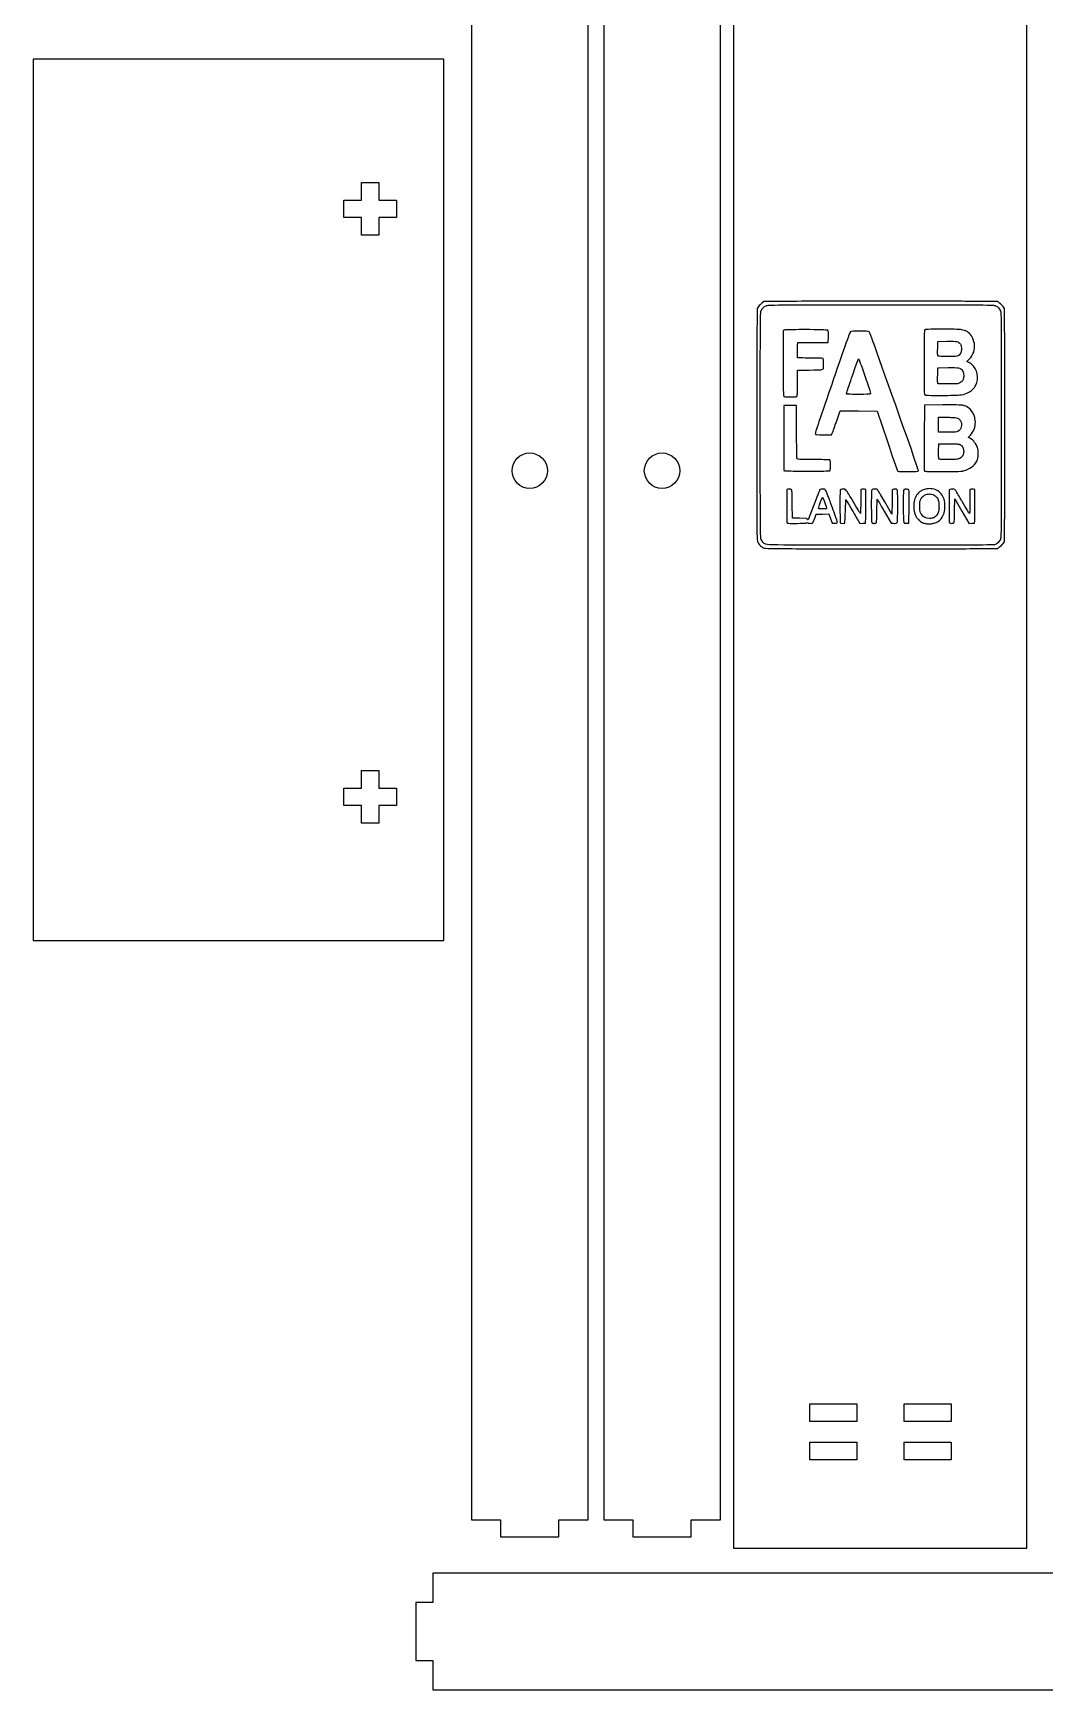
# Model space of a CAD drawing. Extents: x 54 to 786, y 111 to 996.
# Drawn here: x 55.1 to 227.1, y 112.7 to 394.4 of the extents above; entities that cross this region are included whole.
import ezdxf

# ---------------------------------------------------------------- set-up
doc = ezdxf.new("R2010")
doc.units = 0
doc.layers.add('Calque_1', color=7, linetype='CONTINUOUS')

msp = doc.modelspace()

# ---------------------------------------------------------------- linework, layer by layer
at = {"layer": 'Calque_1', "color": 1}
for p, q in [((174.19421, 536.66315), (174.19421, 136.7682)), ((224.08883, 136.7682), (224.08883, 536.66315)), ((129.63409, 498.40702), (129.63409, 141.55686)), ((149.48404, 141.55686), (149.48404, 498.40702)), ((152.12989, 498.40702), (152.12989, 141.55686)), ((171.97986, 141.55686), (171.97986, 498.40702)), ((55.124282, 389.904946), (55.124282, 240.09498)), ((124.93396, 389.904946), (55.124282, 389.904946)), ((124.93396, 240.09498), (124.93396, 389.904946)), ((110.92655, 368.983231), (113.89381, 368.983231)), ((110.92655, 365.983411), (110.92655, 368.983231)), ((113.89381, 368.983231), (113.89381, 365.983411)), ((107.92673, 363.016665), (107.92673, 365.983411)), ((107.92673, 365.983411), (110.92655, 365.983411)), ((113.89381, 365.983411), (116.89362, 365.983411)), ((116.89362, 365.983411), (116.89362, 363.016665)), ((110.92655, 363.016665), (107.92673, 363.016665)), ((110.92655, 360.016343), (110.92655, 363.016665)), ((116.89362, 363.016665), (113.89381, 363.016665)), ((113.89381, 363.016665), (113.89381, 360.016343)), ((113.89381, 360.016343), (110.92655, 360.016343)), ((139.55907, 322.9716), (139.55907, 322.9716)), ((162.05489, 322.971601), (162.05489, 322.971601)), ((110.92655, 268.983141), (113.89381, 268.983141)), ((110.92655, 265.983322), (110.92655, 268.983141)), ((113.89381, 268.983141), (113.89381, 265.983322)), ((107.92673, 263.016575), (107.92673, 265.983322)), ((107.92673, 265.983322), (110.92655, 265.983322)), ((113.89381, 265.983322), (116.89362, 265.983322)), ((116.89362, 265.983322), (116.89362, 263.016575)), ((110.92655, 263.016575), (107.92673, 263.016575)), ((110.92655, 260.016227), (110.92655, 263.016575)), ((116.89362, 263.016575), (113.89381, 263.016575)), ((113.89381, 263.016575), (113.89381, 260.016227)), ((113.89381, 260.016227), (110.92655, 260.016227)), ((55.124282, 240.09498), (124.93396, 240.09498)), ((187.19134, 161.26592), (195.19139, 161.26592)), ((187.19134, 158.2656), (187.19134, 161.26592)), ((195.19139, 161.26592), (195.19139, 158.2656)), ((203.19141, 161.26592), (211.19143, 161.26592)), ((203.19141, 158.2656), (203.19141, 161.26592)), ((211.19143, 161.26592), (211.19143, 158.2656)), ((195.19139, 158.2656), (187.19134, 158.2656)), ((211.19143, 158.2656), (203.19141, 158.2656)), ((187.19134, 154.76606), (195.19139, 154.76606)), ((187.19134, 151.76571), (187.19134, 154.76606)), ((195.19139, 154.76606), (195.19139, 151.76571)), ((203.19141, 154.76606), (211.19143, 154.76606)), ((203.19141, 151.76571), (203.19141, 154.76606)), ((211.19143, 154.76606), (211.19143, 151.76571)), ((195.19139, 151.76571), (187.19134, 151.76571)), ((211.19143, 151.76571), (203.19141, 151.76571)), ((129.63409, 141.55686), (134.60383, 141.55686)), ((134.60383, 141.55686), (134.60383, 138.67642)), ((144.51432, 138.67642), (144.51432, 141.55686)), ((144.51432, 141.55686), (149.48404, 141.55686)), ((152.12989, 141.55686), (157.09962, 141.55686)), ((157.09962, 141.55686), (157.09962, 138.67642)), ((167.01014, 138.67642), (167.01014, 141.55686)), ((167.01014, 141.55686), (171.97986, 141.55686)), ((134.60383, 138.67642), (144.51432, 138.67642)), ((157.09962, 138.67642), (167.01014, 138.67642)), ((174.19421, 136.7682), (224.08883, 136.7682)), ((479.93458, 132.5027), (123.08429, 132.5027)), ((123.08429, 132.5027), (123.08429, 127.53297)), ((123.08429, 127.53297), (120.20383, 127.53297)), ((120.20383, 127.53297), (120.20383, 117.62246)), ((120.20383, 117.62246), (123.08429, 117.62246)), ((123.08429, 117.62246), (123.08429, 112.65274)), ((123.08429, 112.65274), (479.93458, 112.65274))]:
    msp.add_line(p, q, dxfattribs=at)
at = {"layer": 'Calque_1', "color": 5}
for p, q in [((178.20545, 347.559623), (178.20145, 344.772713)), ((178.46435, 347.880033), (178.20545, 347.559623)), ((179.36403, 348.718233), (179.04362, 348.459313)), ((182.0109, 348.718233), (179.36403, 348.718233)), ((199.24496, 348.760723), (199.24498, 348.760533)), ((199.24498, 348.164233), (199.24498, 348.164193)), ((219.12628, 348.718423), (216.54557, 348.718423)), ((219.4467, 348.459503), (219.12628, 348.718423)), ((220.28487, 347.559813), (220.02597, 347.880223)), ((220.28487, 344.918133), (220.28487, 347.559813)), ((182.81452, 343.847193), (182.65018, 343.759393)), ((182.65018, 343.759393), (182.65018, 338.233623)), ((182.83772, 343.859593), (182.81452, 343.847193)), ((186.53941, 343.940143), (186.53983, 343.940193)), ((195.68655, 343.691133), (195.68655, 343.691113)), ((206.65336, 343.892063), (206.65136, 343.521543)), ((206.72876, 343.892593), (206.65336, 343.892063)), ((209.67631, 344.018103), (209.67743, 344.018193)), ((185.10533, 341.193183), (185.13063, 341.731133)), ((185.10533, 340.419573), (185.10533, 341.193183)), ((185.13063, 341.731133), (187.70879, 341.753333)), ((187.70879, 341.753333), (190.31223, 341.775533)), ((190.31223, 341.775533), (190.33653, 342.748093)), ((208.91553, 340.763503), (208.93933, 341.944813)), ((208.93933, 341.944813), (210.54802, 341.966513)), ((211.15884, 341.971513), (211.15899, 341.971823)), ((185.10533, 339.176243), (185.10533, 340.419573)), ((195.43488, 338.966353), (195.43488, 338.966313)), ((213.89464, 338.529533), (214.29823, 338.924873)), ((214.1148, 338.404993), (213.89464, 338.529533)), ((214.21865, 338.352293), (214.1148, 338.404993)), ((185.1057, 334.954153), (185.1057, 337.076503)), ((185.1057, 337.076503), (187.09008, 337.076503)), ((208.91544, 336.191223), (208.93554, 337.275903)), ((209.13913, 337.459903), (210.67442, 337.479503)), ((211.32813, 337.484503), (211.32848, 337.484753)), ((182.77727, 331.023123), (182.75557, 325.561963)), ((183.83491, 331.023513), (182.77727, 331.023123)), ((184.89324, 331.023513), (183.83491, 331.023513)), ((184.93564, 326.451193), (184.89324, 331.023513)), ((191.75034, 328.462563), (192.32293, 330.135843)), ((192.32293, 330.135843), (195.46536, 330.113643)), ((195.46536, 330.113643), (198.60781, 330.091443)), ((198.60781, 330.091443), (200.30229, 325.095873)), ((206.65332, 331.107603), (206.63162, 325.562193)), ((209.74357, 331.133903), (206.65332, 331.107603)), ((211.11406, 331.139033), (211.11403, 331.138903)), ((209.06661, 329.033093), (210.56936, 329.033093)), ((209.06667, 327.762963), (209.06661, 329.033093)), ((209.06667, 326.492773), (209.06667, 327.762963)), ((184.97024, 322.704643), (184.93564, 326.451193)), ((189.5107, 326.069943), (190.87238, 326.069943)), ((190.87238, 326.069943), (191.0248, 326.429613)), ((210.61178, 326.493273), (209.06667, 326.492773)), ((209.08465, 323.279393), (209.10795, 324.503093)), ((209.10795, 324.503093), (210.54765, 324.528393)), ((211.67419, 324.530393), (211.67471, 324.531013)), ((214.3082, 325.522503), (214.18469, 325.586103)), ((187.74319, 321.837493), (185.50045, 321.871593)), ((190.56577, 321.794663), (190.37199, 321.797663)), ((190.56577, 321.758963), (190.56577, 321.794663)), ((190.30791, 319.930263), (190.56577, 319.932263)), ((190.56577, 319.932263), (190.56577, 319.973063)), ((202.05772, 319.952533), (202.05772, 319.952003)), ((206.64972, 319.910853), (206.64972, 319.910353)), ((183.46661, 316.809743), (183.24285, 316.753443)), ((183.24285, 316.753443), (183.24285, 316.749443)), ((183.24285, 316.749443), (183.24285, 313.959443)), ((184.13223, 316.710443), (184.00615, 316.754343)), ((184.13623, 316.479993), (184.13223, 316.710443)), ((189.35778, 316.837513), (189.35825, 316.836523)), ((192.34418, 316.710453), (192.34218, 316.490323)), ((192.46407, 316.752853), (192.34418, 316.710453)), ((192.8495, 316.838123), (192.85053, 316.838053)), ((195.85751, 316.742973), (195.85698, 316.742973)), ((195.85698, 316.742973), (195.85698, 315.461913)), ((196.06885, 316.806573), (195.85751, 316.753373)), ((195.85751, 316.753373), (195.85751, 316.742973)), ((196.70602, 316.752873), (196.49364, 316.806573)), ((196.69052, 314.746273), (196.70602, 316.752873)), ((201.19525, 316.676703), (201.17305, 314.650463)), ((201.33633, 316.740803), (201.19525, 316.676703)), ((201.66802, 316.839893), (201.66809, 316.841053)), ((203.30883, 316.780323), (203.13984, 316.748823)), ((203.13984, 316.748823), (203.13984, 316.637723)), ((203.57579, 316.831403), (203.57547, 316.831523)), ((204.02905, 316.710203), (203.90501, 316.753603)), ((204.02905, 316.522643), (204.02905, 316.710203)), ((207.50092, 315.994253), (207.5003, 315.994373)), ((207.50401, 316.902043), (207.5039, 316.902053)), ((210.88624, 316.709923), (210.88424, 316.489793)), ((211.00509, 316.751823), (210.88624, 316.709923)), ((211.43871, 316.837333), (211.44011, 316.837523)), ((214.61082, 316.806243), (214.39894, 316.753043)), ((214.39894, 316.753043), (214.39894, 315.194463)), ((215.24799, 316.752543), (215.03508, 316.806243)), ((215.23259, 314.786583), (215.24399, 316.214413)), ((215.24399, 316.214413), (215.24799, 316.742543)), ((215.24799, 316.742543), (215.24799, 316.752543)), ((183.24285, 313.959443), (183.24285, 313.933043)), ((183.24285, 313.933043), (183.24285, 313.931043)), ((184.21693, 311.888523), (184.19413, 314.278053)), ((189.33795, 315.463593), (189.33809, 315.463653)), ((193.23301, 313.175833), (193.27331, 315.063563)), ((193.97869, 313.911693), (194.32752, 313.302943)), ((195.83788, 314.464043), (195.82238, 313.054313)), ((198.58681, 313.206423), (198.60751, 315.004233)), ((199.84465, 313.046743), (200.99961, 311.040673)), ((201.14982, 312.574663), (199.94216, 314.657223)), ((201.17202, 314.602463), (201.14982, 312.574663)), ((201.17305, 314.650463), (201.17252, 314.621563)), ((204.02905, 311.041323), (204.05125, 313.853023)), ((211.7943, 313.190273), (211.817, 315.156573)), ((211.817, 315.156573), (213.00763, 313.098803)), ((213.00763, 313.098803), (214.19825, 311.041063)), ((184.21743, 311.888523), (184.21693, 311.888523)), ((185.44991, 311.865223), (184.21743, 311.888523)), ((186.68292, 311.842023), (185.44991, 311.865223)), ((186.76202, 311.621863), (186.68292, 311.842023)), ((188.02904, 311.888803), (188.28484, 312.565763)), ((188.28484, 312.565763), (189.34883, 312.589563)), ((189.34883, 312.589563), (190.41285, 312.613363)), ((190.41285, 312.613363), (190.70276, 311.827893)), ((190.70276, 311.827893), (190.99266, 311.042393)), ((190.99266, 311.042393), (190.99366, 311.042393)), ((190.99366, 311.042393), (190.99366, 311.041893)), ((190.99366, 311.041893), (191.39469, 311.016093)), ((192.986, 311.032653), (193.10538, 311.041653)), ((193.10538, 311.041653), (193.10591, 311.092253)), ((195.43596, 311.409003), (195.64834, 311.041603)), ((195.64834, 311.041603), (195.76307, 311.041603)), ((196.18373, 311.016803), (196.66172, 311.041603)), ((196.66172, 311.041603), (196.66472, 311.439513)), ((196.66472, 311.439513), (196.66472, 311.440013)), ((200.99961, 311.040673), (201.17273, 311.030673)), ((203.20017, 311.051523), (203.20067, 311.051523)), ((203.62649, 311.015523), (203.64249, 311.016523)), ((203.64249, 311.016523), (204.02905, 311.041323)), ((210.89514, 311.133013), (210.89464, 311.132513)), ((214.19825, 311.041063), (214.21165, 311.041063)), ((214.21165, 311.041063), (214.24105, 310.990963)), ((214.24105, 310.990963), (214.72267, 311.016263)), ((214.72267, 311.016263), (215.20379, 311.041063)), ((215.20379, 311.041063), (215.20679, 311.426033)), ((178.20525, 308.540493), (178.20578, 308.247493)), ((178.20578, 308.247493), (178.22078, 308.216493)), ((220.02597, 307.562243), (220.28487, 307.882633)), ((220.28487, 308.247993), (220.28687, 309.851503)), ((220.28487, 307.882633), (220.28487, 308.247993)), ((217.33672, 306.722043), (219.12628, 306.724043)), ((219.12628, 306.724043), (219.4467, 306.982943))]:
    msp.add_line(p, q, dxfattribs=at)
for points in [[(179.04362, 348.459313), (178.86752, 348.316783), (178.60688, 348.056143), (178.46435, 347.880033)], [(178.75734, 327.702443), (178.75534, 344.767853), (178.76954, 346.852263), (178.88654, 347.132253)], [(178.88654, 347.132253), (179.06135, 347.550633), (179.31951, 347.819003), (179.72937, 348.008183)], [(179.72937, 348.008183), (180.05547, 348.158483), (180.77953, 348.164233), (199.24498, 348.164233)], [(183.22994, 348.737833), (182.77322, 348.732833), (182.36748, 348.726133), (182.0109, 348.718233)], [(199.24498, 348.760533), (190.84129, 348.760533), (186.05387, 348.768533), (183.22994, 348.737833)], [(211.44318, 348.759723), (208.5819, 348.765723), (204.65426, 348.760723), (199.24496, 348.760723)], [(199.24498, 348.164193), (217.71041, 348.164193), (218.43447, 348.158193), (218.7606, 348.008143)], [(215.24657, 348.738523), (214.24086, 348.749623), (213.02812, 348.756723), (211.44318, 348.759723)], [(216.45217, 348.718923), (216.09905, 348.726923), (215.69673, 348.733323), (215.24657, 348.738523)], [(216.45517, 348.718923), (216.45424, 348.718953), (216.45317, 348.718903), (216.45217, 348.718923)], [(216.54557, 348.718423), (216.52267, 348.718613), (216.47837, 348.718743), (216.45517, 348.718923)], [(218.7606, 348.008143), (219.17046, 347.818963), (219.42862, 347.550593), (219.60343, 347.132213)], [(220.02597, 347.880223), (219.88344, 348.056333), (219.6228, 348.316973), (219.4467, 348.459503)], [(219.60343, 347.132213), (219.7204, 346.852223), (219.73461, 344.767813), (219.73262, 327.702403)], [(178.18495, 343.684433), (178.17795, 343.047023), (178.17445, 342.185513), (178.17105, 341.325403)], [(178.20145, 344.772713), (178.19445, 344.452143), (178.18955, 344.080963), (178.18495, 343.684433)], [(183.10799, 343.903993), (182.95808, 343.893193), (182.87302, 343.878393), (182.83772, 343.859593)], [(184.27846, 343.924193), (183.74281, 343.924543), (183.32487, 343.920193), (183.10799, 343.903993)], [(186.53983, 343.940193), (185.72959, 343.942193), (184.93716, 343.936193), (184.27846, 343.924193)], [(190.21463, 343.827483), (190.12023, 343.896483), (188.33399, 343.935483), (186.53941, 343.940143)], [(190.26523, 343.776883), (190.25063, 343.796283), (190.23423, 343.813083), (190.21463, 343.827483)], [(190.29413, 343.773883), (190.29326, 343.774703), (190.26783, 343.775883), (190.26523, 343.776883)], [(190.32103, 343.626593), (190.31403, 343.704893), (190.30513, 343.763083), (190.29413, 343.773883)], [(195.68655, 343.691113), (194.91815, 343.691563), (194.14628, 343.649413), (194.06079, 343.563983)], [(197.29059, 343.561933), (197.21959, 343.647533), (196.45493, 343.690653), (195.68655, 343.691133)], [(206.77476, 343.931393), (206.75736, 343.922393), (206.74266, 343.909993), (206.72876, 343.892593)], [(209.67743, 344.018193), (208.24913, 344.018833), (206.88417, 343.989893), (206.77476, 343.931393)], [(212.96034, 343.928703), (212.59664, 343.987703), (211.10458, 344.017503), (209.67631, 344.018103)], [(213.45437, 343.803633), (213.29858, 343.857733), (213.13465, 343.900533), (212.96034, 343.928703)], [(214.11117, 343.461553), (213.91318, 343.624353), (213.73734, 343.735053), (213.45437, 343.803633)], [(220.30507, 343.699593), (220.30007, 344.156293), (220.29287, 344.561683), (220.28487, 344.918133)], [(220.32627, 339.909653), (220.32327, 341.493133), (220.31617, 342.696133), (220.30507, 343.699593)], [(178.17105, 341.325403), (178.15875, 338.389963), (178.16305, 334.211813), (178.16305, 327.721063)], [(190.33653, 342.748093), (190.34853, 343.230293), (190.34733, 343.480433), (190.32103, 343.626593)], [(194.06079, 343.563983), (193.99669, 343.499883), (193.48098, 342.099743), (192.91515, 340.452533)], [(198.57421, 340.112003), (197.92223, 341.944453), (197.34467, 343.496713), (197.29059, 343.561933)], [(206.65136, 343.521543), (206.61236, 342.984433), (206.61106, 341.690543), (206.61106, 338.435033)], [(210.54802, 341.966513), (210.80355, 341.969513), (210.97508, 341.970513), (211.15884, 341.971513)], [(211.15899, 341.971823), (211.16099, 341.971823), (211.16299, 341.971823), (211.16499, 341.971823)], [(211.16499, 341.971823), (211.81256, 341.971423), (212.16294, 341.940723), (212.39025, 341.843153)], [(212.82898, 341.350643), (213.1373, 340.700883), (212.89958, 339.746773), (212.36027, 339.469613)], [(212.39025, 341.843153), (212.40255, 341.836153), (212.41485, 341.830253), (212.42745, 341.822453)], [(212.42745, 341.822453), (212.54638, 341.749453), (212.6456, 341.654813), (212.7277, 341.544423)], [(212.7277, 341.544423), (212.762, 341.487323), (212.7946, 341.423143), (212.82898, 341.350643)], [(215.15038, 341.579993), (215.01835, 342.417163), (214.66095, 343.055423), (214.11117, 343.461553)], [(214.29823, 338.924873), (214.99755, 339.609403), (215.30844, 340.577943), (215.15038, 341.579993)], [(182.65018, 338.233623), (182.65018, 337.564463), (182.65218, 337.080223), (182.65318, 336.548963)], [(185.11533, 339.172243), (185.10933, 339.173243), (185.11033, 339.175243), (185.10533, 339.176243)], [(185.69307, 339.130943), (185.40444, 339.141643), (185.20399, 339.155643), (185.11533, 339.172243)], [(187.25578, 339.108143), (186.61703, 339.108193), (186.07704, 339.117143), (185.69307, 339.130943)], [(187.25978, 339.108143), (187.25778, 339.108143), (187.25678, 339.108143), (187.25578, 339.108143)], [(188.38735, 339.104143), (188.09732, 339.107143), (187.72793, 339.108143), (187.25978, 339.108143)], [(189.42606, 339.013743), (189.34876, 339.072143), (189.11435, 339.095743), (188.38735, 339.104143)], [(189.45656, 338.974443), (189.45056, 338.989143), (189.44176, 339.001943), (189.42606, 339.013743)], [(189.46156, 338.947043), (189.45956, 338.954043), (189.45856, 338.970043), (189.45656, 338.974443)], [(189.50656, 338.134693), (189.50656, 338.488593), (189.49116, 338.833723), (189.46156, 338.947043)], [(189.50656, 338.129693), (189.50656, 338.131693), (189.50658, 338.132693), (189.50656, 338.134693)], [(189.50856, 338.041293), (189.50856, 338.073493), (189.50656, 338.097893), (189.50656, 338.129693)], [(192.91515, 340.452533), (192.34926, 338.805313), (191.61604, 336.676693), (191.28579, 335.722073)], [(194.13159, 335.262183), (194.53228, 336.423203), (194.97517, 337.715803), (195.11603, 338.134903)], [(195.11603, 338.134903), (195.25689, 338.554003), (195.40048, 338.928253), (195.43488, 338.966353)], [(195.43488, 338.966313), (195.46928, 339.004413), (195.69557, 338.470853), (195.93769, 337.780873)], [(205.64769, 319.927213), (205.68819, 320.032723), (203.68837, 325.738863), (198.57421, 340.112003)], [(206.61106, 338.435033), (206.61106, 335.460213), (206.63396, 332.965933), (206.66216, 332.892223)], [(208.93413, 339.472093), (208.91063, 339.532593), (208.90253, 340.113813), (208.91553, 340.763503)], [(209.89015, 339.367213), (209.36553, 339.383313), (208.95503, 339.417613), (208.93413, 339.472093)], [(210.61825, 339.362213), (210.32742, 339.362213), (210.09435, 339.364213), (209.89015, 339.367213)], [(211.21822, 339.365213), (211.03521, 339.364213), (210.87149, 339.362213), (210.61825, 339.362213)], [(212.36027, 339.469613), (212.25285, 339.414413), (211.77819, 339.380013), (211.21822, 339.365213)], [(214.5313, 338.156953), (214.432, 338.228453), (214.32906, 338.295983), (214.21865, 338.352293)], [(214.66928, 338.053603), (214.62428, 338.089503), (214.57888, 338.124403), (214.5313, 338.156953)], [(214.67628, 338.048603), (214.67428, 338.050603), (214.67128, 338.051603), (214.66928, 338.053603)], [(214.68028, 338.045603), (214.67928, 338.046603), (214.67828, 338.047603), (214.67628, 338.048603)], [(220.32627, 339.892553), (220.32625, 339.899553), (220.32627, 339.902753), (220.32627, 339.909653)], [(220.32727, 327.721223), (220.32727, 333.118563), (220.33227, 337.037493), (220.32627, 339.892553)], [(182.65318, 336.548963), (182.65395, 336.249613), (182.65397, 335.858353), (182.65518, 335.599663)], [(182.65518, 335.599663), (182.66518, 333.319383), (182.69298, 332.586223), (182.75646, 332.560583)], [(187.09008, 337.076503), (188.18138, 337.076503), (189.17206, 337.113803), (189.29149, 337.159203)], [(191.28579, 335.722073), (188.78648, 328.498023), (188.05496, 326.312723), (188.09838, 326.199663)], [(189.29149, 337.159203), (189.50369, 337.239803), (189.50856, 337.260983), (189.50856, 338.041293)], [(193.40296, 333.039583), (193.40296, 333.100983), (193.73094, 334.101193), (194.13159, 335.262183)], [(195.93769, 337.780873), (197.15308, 334.317343), (197.55758, 333.090073), (197.50969, 333.012683)], [(208.91144, 335.264653), (208.90844, 335.514023), (208.90944, 335.842973), (208.91544, 336.191223)], [(208.91444, 335.145273), (208.91346, 335.187273), (208.91244, 335.216173), (208.91144, 335.264653)], [(208.93554, 337.275903), (208.93954, 337.308203), (208.94354, 337.353103), (208.94844, 337.365803)], [(208.94844, 337.365803), (208.96524, 337.409803), (209.01044, 337.439703), (209.13913, 337.459903)], [(210.67442, 337.479503), (210.91832, 337.482503), (211.13514, 337.484503), (211.32813, 337.484503)], [(211.32848, 337.484753), (212.03097, 337.484963), (212.41383, 337.456053), (212.67103, 337.364873)], [(212.67103, 337.364873), (212.68103, 337.359873), (212.69143, 337.355873), (212.70103, 337.351473)], [(212.70103, 337.351473), (212.81975, 337.290973), (212.91842, 337.227993), (213.00025, 337.157163)], [(213.19558, 335.376953), (213.09848, 335.202403), (212.94587, 335.058073), (212.70827, 334.896363)], [(213.00025, 337.157163), (213.01175, 337.145363), (213.02375, 337.134663), (213.03485, 337.122063)], [(213.03485, 337.122063), (213.04505, 337.112063), (213.05425, 337.102063), (213.06385, 337.092063)], [(213.06385, 337.092063), (213.10665, 337.040063), (213.14795, 336.981753), (213.19201, 336.915823)], [(213.19201, 336.915823), (213.20231, 336.900423), (213.21041, 336.883723), (213.21991, 336.867823)], [(213.23588, 335.461153), (213.22288, 335.432753), (213.21008, 335.404253), (213.19558, 335.376953)], [(213.21991, 336.867823), (213.30631, 336.685793), (213.34238, 336.457453), (213.34238, 336.145383)], [(213.26638, 335.537153), (213.25738, 335.510753), (213.24658, 335.486053), (213.23588, 335.461153)], [(213.27778, 335.570753), (213.27378, 335.559653), (213.27078, 335.548053), (213.26638, 335.537153)], [(213.34238, 336.145383), (213.34238, 335.909743), (213.32418, 335.726283), (213.27778, 335.570753)], [(215.40479, 334.486633), (216.0273, 335.670143), (215.67731, 337.242163), (214.68028, 338.045603)], [(182.75646, 332.560583), (182.78196, 332.550283), (182.90479, 332.540483), (183.07119, 332.532183)], [(183.07119, 332.532183), (183.26179, 332.514083), (183.53251, 332.504783), (183.89179, 332.504783)], [(183.89179, 332.504783), (184.36434, 332.504783), (184.62583, 332.508783), (184.7796, 332.531583)], [(184.7796, 332.531583), (184.817, 332.536583), (184.8481, 332.543483), (184.8742, 332.551183)], [(184.8742, 332.551183), (184.87439, 332.551233), (184.87455, 332.551123), (184.87473, 332.551183)], [(184.87473, 332.551183), (184.95493, 332.575183), (184.98837, 332.612383), (185.0184, 332.668493)], [(185.0184, 332.668493), (185.0454, 332.719093), (185.0667, 332.969833), (185.0819, 333.371283)], [(185.0819, 333.371283), (185.0969, 333.766883), (185.1057, 334.308433), (185.1057, 334.954153)], [(193.69546, 332.962583), (193.50244, 332.979783), (193.40296, 333.002983), (193.40296, 333.039583)], [(195.45348, 332.927983), (194.66312, 332.928243), (194.06071, 332.941883), (193.69546, 332.962583)], [(197.50969, 333.012683), (197.47709, 332.959983), (196.70308, 332.928383), (195.45348, 332.927983)], [(206.66216, 332.892223), (206.68256, 332.839023), (206.7749, 332.807223), (207.08695, 332.787843)], [(207.08695, 332.787843), (207.38382, 332.764943), (208.00982, 332.760443), (209.06461, 332.760443)], [(208.94544, 334.804723), (208.93274, 334.854823), (208.92204, 334.968823), (208.91444, 335.145273)], [(208.96454, 334.786123), (208.95404, 334.792123), (208.95074, 334.798523), (208.94544, 334.804723)], [(209.30871, 334.730823), (209.12334, 334.743423), (209.01219, 334.761023), (208.96454, 334.786123)], [(209.06461, 332.760443), (209.2567, 332.760203), (209.37896, 332.759443), (209.60412, 332.759443)], [(209.4379, 334.724823), (209.3871, 334.726823), (209.3524, 334.728823), (209.30871, 334.730823)], [(209.5335, 334.721823), (209.5036, 334.722823), (209.4651, 334.723823), (209.4379, 334.724823)], [(210.71224, 334.705823), (210.25991, 334.705883), (209.84851, 334.711823), (209.5335, 334.721823)], [(209.60412, 332.759443), (209.89902, 332.759573), (210.0709, 332.764443), (210.32241, 332.765443)], [(210.32241, 332.765443), (210.4375, 332.766443), (210.55426, 332.767443), (210.66608, 332.768443)], [(210.66608, 332.768443), (211.34995, 332.774443), (211.9564, 332.785143), (212.36518, 332.812343)], [(210.71924, 334.705823), (210.71624, 334.705823), (210.71524, 334.705823), (210.71224, 334.705823)], [(211.61065, 334.710823), (211.37768, 334.706823), (211.08286, 334.705823), (210.71924, 334.705823)], [(212.438, 334.768723), (212.27372, 334.735023), (212.03935, 334.717923), (211.61065, 334.710823)], [(212.36518, 332.812343), (212.5842, 332.822843), (212.74943, 332.834843), (212.83339, 332.846943)], [(212.70827, 334.896363), (212.62057, 334.836563), (212.54794, 334.796863), (212.438, 334.768723)], [(212.83339, 332.846943), (212.88009, 332.853943), (212.92509, 332.865943), (212.97134, 332.874343)], [(212.97134, 332.874343), (213.44986, 332.944443), (213.76181, 333.054313), (214.11495, 333.232993)], [(214.11495, 333.232993), (214.61887, 333.487943), (215.15217, 334.006343), (215.40479, 334.486633)], [(211.11403, 331.138903), (210.71036, 331.139623), (210.25297, 331.138003), (209.74357, 331.133903)], [(211.80497, 331.132033), (211.58584, 331.135033), (211.37992, 331.138033), (211.11406, 331.139033)], [(212.07834, 331.130033), (212.00104, 331.131033), (211.88943, 331.131033), (211.80497, 331.132033)], [(213.27052, 331.065933), (213.12082, 331.098033), (212.71159, 331.119033), (212.07834, 331.130033)], [(213.46843, 331.008533), (213.40293, 331.028633), (213.3386, 331.051233), (213.27052, 331.065933)], [(213.87616, 330.843663), (213.75969, 330.913263), (213.63007, 330.967363), (213.46843, 331.008533)], [(214.89882, 329.795153), (214.63956, 330.263593), (214.29496, 330.620203), (213.87616, 330.843663)], [(215.04199, 329.523343), (214.99889, 329.617243), (214.95089, 329.707683), (214.89882, 329.795153)], [(178.16305, 327.716063), (178.16305, 319.584013), (178.16005, 314.905203), (178.18265, 312.098923)], [(178.16305, 327.721063), (178.16305, 327.720613), (178.16305, 327.720453), (178.16305, 327.720063)], [(178.16305, 327.720063), (178.16305, 327.718063), (178.16305, 327.718063), (178.16305, 327.716063)], [(178.91546, 308.247813), (178.76531, 308.573863), (178.75936, 309.298263), (178.75734, 327.702443)], [(191.0248, 326.429613), (191.1087, 326.627523), (191.43541, 327.542323), (191.75034, 328.462563)], [(210.56936, 329.033093), (210.60756, 329.033063), (210.63596, 329.032643), (210.67271, 329.032563)], [(210.67271, 329.032563), (210.85982, 329.032293), (211.01389, 329.030563), (211.15846, 329.028563)], [(211.15846, 329.028563), (211.76337, 329.018563), (212.10887, 328.983863), (212.3372, 328.895243)], [(212.3372, 328.895243), (212.3452, 328.891243), (212.3533, 328.888243), (212.361, 328.884343)], [(212.361, 328.884343), (212.52163, 328.802143), (212.64844, 328.674423), (212.74494, 328.522103)], [(212.78684, 328.449703), (213.13038, 327.776333), (212.93223, 326.933183), (212.36155, 326.641033)], [(212.74494, 328.522103), (212.75874, 328.497503), (212.77304, 328.476703), (212.78684, 328.449703)], [(214.47822, 326.020713), (214.75394, 326.289953), (214.96722, 326.640603), (215.11073, 327.029433)], [(215.25281, 328.868073), (215.22101, 329.088153), (215.16191, 329.261773), (215.04199, 329.523343)], [(215.11073, 327.029433), (215.20433, 327.238453), (215.25173, 327.408053), (215.27041, 327.630433)], [(215.27041, 327.630433), (215.34051, 328.040173), (215.33741, 328.465673), (215.25281, 328.868073)], [(219.73262, 327.702403), (219.73062, 309.339253), (219.72462, 308.572843), (219.57501, 308.244143)], [(220.30707, 311.980573), (220.33317, 314.806483), (220.32727, 319.542153), (220.32727, 327.721223)], [(182.75557, 325.561963), (182.74957, 324.060193), (182.74857, 322.682983), (182.75157, 321.673833)], [(188.09838, 326.199663), (188.14028, 326.090393), (188.36463, 326.069943), (189.5107, 326.069943)], [(200.30229, 325.095873), (201.23417, 322.348173), (202.02422, 320.033733), (202.05772, 319.952533)], [(206.63162, 325.562193), (206.61952, 322.512083), (206.62762, 319.969063), (206.64972, 319.910853)], [(210.54765, 324.528393), (210.94347, 324.535393), (211.34518, 324.535393), (211.67419, 324.530393)], [(210.79215, 326.494273), (210.72385, 326.494133), (210.68692, 326.493273), (210.61178, 326.493273)], [(212.36155, 326.641033), (212.13576, 326.525463), (211.84014, 326.497843), (210.79215, 326.494273)], [(211.67471, 324.531013), (211.91821, 324.527013), (212.09696, 324.519213), (212.22817, 324.509813)], [(212.22817, 324.509813), (212.32707, 324.499813), (212.4192, 324.490013), (212.48553, 324.474613)], [(212.48553, 324.474613), (212.48853, 324.473943), (212.49153, 324.473763), (212.49353, 324.472613)], [(212.49353, 324.472613), (212.50953, 324.468613), (212.52233, 324.463613), (212.53693, 324.459713)], [(212.53693, 324.459713), (212.56843, 324.449713), (212.59993, 324.440113), (212.62993, 324.428213)], [(212.62993, 324.428213), (212.64123, 324.423213), (212.65223, 324.418213), (212.66303, 324.413713)], [(212.66303, 324.413713), (212.68213, 324.405713), (212.70043, 324.396113), (212.71883, 324.386813)], [(212.71883, 324.386813), (212.75753, 324.366613), (212.79333, 324.345513), (212.82787, 324.324313)], [(212.82787, 324.324313), (213.02974, 324.192443), (213.18344, 324.000013), (213.27382, 323.772413)], [(214.18469, 325.586103), (214.12209, 325.652003), (214.20569, 325.754593), (214.47822, 326.020713)], [(214.3278, 325.515503), (214.3198, 325.517503), (214.3153, 325.520503), (214.3082, 325.522503)], [(214.69935, 325.276243), (214.56074, 325.394373), (214.4295, 325.483253), (214.3278, 325.515503)], [(215.34377, 324.553293), (215.15981, 324.838563), (214.93711, 325.088733), (214.69935, 325.276243)], [(215.5298, 324.252543), (215.4787, 324.350243), (215.41381, 324.452063), (215.34377, 324.553293)], [(215.79595, 322.982863), (215.79395, 323.673873), (215.76615, 323.800263), (215.5298, 324.252543)], [(182.75157, 321.673833), (182.75357, 321.169353), (182.75657, 320.757163), (182.75957, 320.467203)], [(185.03174, 321.950693), (185.00654, 321.981093), (184.98704, 322.269673), (184.97024, 322.704643)], [(185.50045, 321.871593), (185.21846, 321.889093), (185.06302, 321.912993), (185.03174, 321.950693)], [(187.85792, 321.836963), (187.81162, 321.836963), (187.78812, 321.837473), (187.74319, 321.837493)], [(190.37199, 321.797663), (190.05176, 321.830763), (189.35975, 321.836963), (187.85792, 321.836963)], [(190.64177, 321.703163), (190.63277, 321.725663), (190.60707, 321.743263), (190.56577, 321.758963)], [(190.64177, 320.023663), (190.70857, 320.197683), (190.70857, 321.529143), (190.64177, 321.703163)], [(209.08065, 322.512003), (209.07865, 322.736733), (209.07965, 322.991373), (209.08465, 323.279393)], [(209.11945, 321.935283), (209.10245, 322.008683), (209.09035, 322.226773), (209.08065, 322.512003)], [(209.91267, 321.848983), (209.49609, 321.864583), (209.17888, 321.892883), (209.11945, 321.935283)], [(210.85888, 321.849983), (210.49616, 321.843983), (210.19459, 321.845983), (209.91267, 321.848983)], [(212.09393, 321.889283), (211.82974, 321.871783), (211.47332, 321.860483), (210.85888, 321.849983)], [(212.36782, 321.928083), (212.30252, 321.913083), (212.20412, 321.900683), (212.09393, 321.889283)], [(213.26492, 322.734243), (213.08304, 322.257993), (212.83563, 322.035843), (212.36782, 321.928083)], [(213.31922, 322.906323), (213.30452, 322.849023), (213.28692, 322.791633), (213.26492, 322.734243)], [(213.27382, 323.772413), (213.31962, 323.622603), (213.34072, 323.447113), (213.33992, 323.230843)], [(213.33992, 323.230843), (213.33957, 323.108813), (213.33192, 323.003513), (213.31922, 322.906323)], [(213.3258, 319.930853), (214.3619, 320.200733), (215.12369, 320.770193), (215.56134, 321.601043)], [(215.56134, 321.601043), (215.76353, 321.984973), (215.79356, 322.135283), (215.79595, 322.806663)], [(215.79795, 322.894963), (215.79795, 322.929863), (215.79695, 322.950563), (215.79595, 322.982863)], [(215.79595, 322.806663), (215.79616, 322.838963), (215.79795, 322.860063), (215.79795, 322.894963)], [(182.75957, 320.467203), (182.75957, 320.467073), (182.75957, 320.466803), (182.75957, 320.466673)], [(182.75957, 320.466673), (182.76357, 320.177303), (182.76757, 320.009393), (182.77347, 319.994873)], [(182.77347, 319.994873), (182.7735, 319.994843), (182.77347, 319.994363), (182.77347, 319.994363)], [(182.77347, 319.994363), (182.78387, 319.967263), (182.92683, 319.949363), (183.14968, 319.934963)], [(183.14968, 319.934963), (183.62543, 319.901963), (184.63619, 319.889463), (186.70193, 319.889463)], [(186.70193, 319.889463), (188.90839, 319.889463), (189.87873, 319.895463), (190.30791, 319.930263)], [(190.56577, 319.973063), (190.60687, 319.987563), (190.63407, 320.003863), (190.64177, 320.023663)], [(202.05772, 319.952003), (202.11282, 319.818333), (202.28301, 319.804733), (203.85916, 319.804733)], [(203.85916, 319.804733), (205.30222, 319.804733), (205.60858, 319.825433), (205.64769, 319.927213)], [(206.64972, 319.910353), (206.65472, 319.896053), (206.71642, 319.883753), (206.80011, 319.872153)], [(206.80011, 319.872153), (206.80046, 319.871863), (206.8008, 319.870153), (206.80111, 319.869153)], [(206.80111, 319.869153), (206.80511, 319.866153), (206.86021, 319.865153), (206.87601, 319.862153)], [(206.87601, 319.862153), (206.90641, 319.859153), (206.94111, 319.856153), (206.9773, 319.853153)], [(206.9773, 319.853153), (207.0409, 319.848153), (207.10319, 319.844153), (207.20934, 319.840753)], [(207.20934, 319.840753), (207.97869, 319.796053), (209.43125, 319.784053), (210.76465, 319.803553)], [(210.76465, 319.803553), (210.79365, 319.803813), (210.82115, 319.803763), (210.84995, 319.804053)], [(210.84995, 319.804053), (210.91335, 319.805053), (210.97248, 319.806053), (211.03495, 319.807053)], [(211.03495, 319.807053), (212.04955, 319.819953), (212.91481, 319.849453), (213.14749, 319.898053)], [(213.14749, 319.898053), (213.15859, 319.900053), (213.16899, 319.904053), (213.18009, 319.907053)], [(213.18009, 319.907053), (213.23769, 319.915053), (213.29317, 319.922353), (213.3258, 319.930853)], [(183.84541, 316.804743), (183.72551, 316.831643), (183.57004, 316.835943), (183.46661, 316.809743)], [(183.99475, 316.762343), (183.95795, 316.782043), (183.90415, 316.795343), (183.84541, 316.804743)], [(184.00615, 316.754343), (184.00215, 316.756343), (183.99915, 316.759343), (183.99475, 316.762343)], [(184.19413, 314.278053), (184.18143, 315.627053), (184.17363, 316.205333), (184.13623, 316.479993)], [(188.83786, 316.683053), (188.80846, 316.635453), (188.3469, 315.427683), (187.8126, 313.998983)], [(189.1102, 316.789523), (188.98053, 316.765223), (188.86758, 316.731123), (188.83786, 316.683053)], [(189.35825, 316.836523), (189.27225, 316.832523), (189.18682, 316.815923), (189.1102, 316.789523)], [(189.64612, 316.802413), (189.55932, 316.829713), (189.45943, 316.842613), (189.35778, 316.837513)], [(189.64665, 316.802413), (189.64649, 316.802463), (189.64628, 316.802353), (189.64612, 316.802413)], [(189.70665, 316.781213), (189.68785, 316.789213), (189.66735, 316.795913), (189.64665, 316.802413)], [(189.73715, 316.770913), (189.72915, 316.774913), (189.71625, 316.777913), (189.70665, 316.781213)], [(189.77225, 316.744513), (189.76065, 316.753513), (189.74895, 316.764513), (189.73715, 316.770913)], [(189.78565, 316.736513), (189.78165, 316.739513), (189.77665, 316.741513), (189.77225, 316.744513)], [(189.79065, 316.730513), (189.78965, 316.731513), (189.78665, 316.735513), (189.78565, 316.736513)], [(190.20303, 315.840643), (189.97469, 316.424023), (189.86328, 316.660933), (189.79065, 316.730513)], [(190.46967, 315.148673), (190.37867, 315.397173), (190.28894, 315.626623), (190.20303, 315.840643)], [(192.34218, 316.490323), (192.30448, 316.196763), (192.30138, 315.542793), (192.30138, 313.966963)], [(192.46607, 316.753853), (192.46551, 316.753563), (192.46509, 316.753143), (192.46407, 316.752853)], [(192.85053, 316.838053), (192.71028, 316.837473), (192.56973, 316.809253), (192.46607, 316.753853)], [(193.15904, 316.788523), (193.06784, 316.821823), (192.95902, 316.838623), (192.8495, 316.838123)], [(193.18484, 316.777123), (193.17684, 316.781123), (193.16754, 316.785123), (193.15904, 316.788523)], [(193.23184, 316.756923), (193.21744, 316.764923), (193.20064, 316.770423), (193.18484, 316.777123)], [(193.42512, 316.556943), (193.34512, 316.663703), (193.28475, 316.728613), (193.23184, 316.756923)], [(193.5605, 316.360573), (193.514, 316.430273), (193.4618, 316.509403), (193.42512, 316.556943)], [(193.66335, 316.196743), (193.62705, 316.255643), (193.58995, 316.314723), (193.5605, 316.360573)], [(194.53615, 314.724493), (194.10356, 315.473773), (193.85467, 315.894113), (193.66335, 316.196743)], [(196.49364, 316.806573), (196.37659, 316.835973), (196.18527, 316.835773), (196.06885, 316.806573)], [(197.80008, 316.753093), (197.64331, 316.669193), (197.63627, 316.547773), (197.63627, 313.933643)], [(197.80508, 316.755093), (197.80408, 316.754383), (197.80108, 316.754243), (197.80008, 316.753093)], [(198.12909, 316.839793), (197.98063, 316.840533), (197.87758, 316.838793), (197.80508, 316.755093)], [(198.18959, 316.837793), (198.16879, 316.838193), (198.15159, 316.839793), (198.12909, 316.839793)], [(198.60144, 316.790293), (198.4982, 316.829893), (198.34212, 316.844993), (198.18959, 316.837793)], [(198.95439, 316.289033), (198.77066, 316.575603), (198.6321, 316.778543), (198.60144, 316.790293)], [(198.95639, 316.287033), (198.95581, 316.287883), (198.95541, 316.288033), (198.95439, 316.289033)], [(198.96339, 316.275733), (198.96039, 316.279733), (198.95839, 316.282733), (198.95639, 316.287033)], [(199.10912, 316.046293), (199.05462, 316.133693), (199.01082, 316.201573), (198.96339, 316.275733)], [(199.27604, 315.773953), (199.21894, 315.868353), (199.15812, 315.968293), (199.10912, 316.046293)], [(199.94216, 314.657223), (199.70099, 315.072893), (199.47861, 315.442803), (199.27604, 315.773953)], [(201.66809, 316.841053), (201.51119, 316.841053), (201.40727, 316.833053), (201.33633, 316.740803)], [(202.00134, 316.686403), (201.93404, 316.831423), (201.83024, 316.839893), (201.66802, 316.839893)], [(202.07004, 316.565993), (202.05764, 316.612293), (202.03244, 316.651493), (202.00134, 316.686403)], [(202.11454, 315.627043), (202.10654, 316.125413), (202.09164, 316.485693), (202.07004, 316.565993)], [(202.11454, 315.619043), (202.11446, 315.622043), (202.11459, 315.624043), (202.11454, 315.627043)], [(202.12354, 313.929733), (202.12354, 314.664113), (202.12264, 315.208383), (202.11454, 315.619043)], [(203.10884, 316.566923), (203.02134, 316.240293), (203.04854, 311.450443), (203.13934, 311.211703)], [(203.13984, 316.637723), (203.12674, 316.615523), (203.11564, 316.592423), (203.10884, 316.566923)], [(203.57547, 316.831523), (203.47687, 316.834523), (203.38571, 316.815123), (203.30883, 316.780323)], [(203.75716, 316.801403), (203.69596, 316.818403), (203.63474, 316.829603), (203.57579, 316.831403)], [(203.89411, 316.760603), (203.85941, 316.779203), (203.81041, 316.791803), (203.75716, 316.801403)], [(203.90501, 316.753603), (203.90101, 316.755603), (203.89801, 316.758603), (203.89411, 316.760603)], [(204.05125, 313.853023), (204.06495, 315.577603), (204.06945, 316.242073), (204.02905, 316.522643)], [(205.3123, 315.783763), (205.2181, 315.634453), (205.13977, 315.469063), (205.07357, 315.294383)], [(206.04353, 316.492233), (205.75175, 316.312373), (205.49759, 316.077453), (205.3123, 315.783763)], [(206.66313, 316.773883), (206.43535, 316.713083), (206.23295, 316.618973), (206.04353, 316.492233)], [(206.20383, 315.359213), (206.26923, 315.455313), (206.34337, 315.537833), (206.42293, 315.611913)], [(206.42293, 315.611913), (206.50043, 315.680613), (206.58433, 315.741743), (206.6896, 315.797413)], [(207.5039, 316.902053), (207.21841, 316.900053), (206.93349, 316.856553), (206.66313, 316.773883)], [(206.6896, 315.797413), (206.83121, 315.872313), (206.97919, 315.925603), (207.12884, 315.958653)], [(207.12884, 315.958653), (207.17224, 315.966653), (207.21454, 315.976253), (207.2601, 315.981353)], [(207.2601, 315.981353), (207.3372, 315.990353), (207.41758, 315.994253), (207.50092, 315.994253)], [(207.5003, 315.994373), (207.63087, 315.994373), (207.75158, 315.980373), (207.8672, 315.958673)], [(209.34887, 316.203353), (208.85812, 316.679943), (208.17978, 316.906323), (207.50401, 316.902043)], [(207.8672, 315.958673), (208.18041, 315.890073), (208.46817, 315.734723), (208.68524, 315.501343)], [(210.14778, 314.186433), (210.10068, 315.087973), (209.85235, 315.714403), (209.34887, 316.203353)], [(210.88424, 316.489793), (210.84664, 316.196233), (210.84344, 315.541763), (210.84344, 313.965933)], [(211.00809, 316.753823), (211.00717, 316.753343), (211.00609, 316.752823), (211.00509, 316.751823)], [(211.44011, 316.837523), (211.27519, 316.834523), (211.10506, 316.805723), (211.00809, 316.753823)], [(211.83971, 316.770133), (211.76341, 316.818533), (211.60362, 316.840633), (211.43871, 316.837333)], [(212.28103, 316.092133), (212.04103, 316.485253), (211.87029, 316.750713), (211.83971, 316.770133)], [(212.98538, 314.904103), (212.66447, 315.457613), (212.44852, 315.820753), (212.28103, 316.092133)], [(215.03508, 316.806243), (214.91806, 316.835643), (214.72721, 316.835443), (214.61082, 316.806243)], [(183.24285, 313.931043), (183.24304, 313.226353), (183.24885, 312.568123), (183.25835, 312.078433)], [(187.8126, 313.998983), (186.96549, 311.733783), (186.83103, 311.429753), (186.76202, 311.621863)], [(188.66226, 313.565533), (188.66245, 313.571533), (188.66726, 313.588733), (188.66926, 313.597033)], [(188.66926, 313.539733), (188.66426, 313.547733), (188.66326, 313.556333), (188.66226, 313.565533)], [(188.66926, 313.597033), (188.68016, 313.686033), (188.80195, 314.062143), (188.95761, 314.480183)], [(188.68996, 313.519633), (188.68196, 313.525633), (188.67366, 313.532333), (188.66926, 313.539733)], [(188.69696, 313.513633), (188.69396, 313.515633), (188.69196, 313.517633), (188.68996, 313.519633)], [(188.72746, 313.504633), (188.71946, 313.508633), (188.70346, 313.509633), (188.69696, 313.513633)], [(188.8861, 313.473633), (188.8162, 313.481633), (188.76236, 313.491633), (188.72746, 313.504633)], [(188.8911, 313.473633), (188.8901, 313.473793), (188.8881, 313.473503), (188.8861, 313.473633)], [(189.35462, 313.455533), (189.17568, 313.456113), (189.02196, 313.463533), (188.8911, 313.473633)], [(188.95761, 314.480183), (189.03661, 314.692253), (189.10691, 314.893753), (189.1602, 315.054833)], [(189.1602, 315.054833), (189.2424, 315.266953), (189.31032, 315.429533), (189.33795, 315.463593)], [(189.33809, 315.463653), (189.45683, 315.339933), (190.08887, 313.604553), (190.0414, 313.518033)], [(190.0414, 313.518033), (190.0226, 313.483833), (189.71427, 313.456633), (189.35462, 313.455533)], [(190.52857, 314.987963), (190.50977, 315.039363), (190.48757, 315.099913), (190.46967, 315.148673)], [(191.45358, 312.491493), (191.04014, 313.613403), (190.75511, 314.383443), (190.52857, 314.987963)], [(192.30138, 313.966963), (192.30138, 313.212953), (192.30738, 312.516943), (192.31738, 312.000153)], [(193.12191, 311.105153), (193.15951, 311.163353), (193.20971, 312.095303), (193.23301, 313.175833)], [(193.27331, 315.063563), (193.36901, 314.930633), (193.64452, 314.475473), (193.97869, 313.911693)], [(194.32752, 313.302943), (194.90735, 312.290273), (195.22231, 311.729813), (195.43596, 311.409003)], [(195.78208, 312.694133), (195.73908, 312.698133), (195.17986, 313.609593), (194.53615, 314.724493)], [(195.82238, 313.054313), (195.81058, 312.846853), (195.79738, 312.697203), (195.78208, 312.694133)], [(195.85698, 315.461913), (195.84898, 315.174633), (195.84208, 314.851313), (195.83788, 314.464043)], [(196.66472, 311.440013), (196.70572, 311.923803), (196.70972, 313.441773), (196.69052, 314.746273)], [(197.63627, 313.933643), (197.63627, 313.923643), (197.63627, 313.918543), (197.63627, 313.908843)], [(197.63627, 313.908843), (197.63627, 313.899843), (197.63627, 313.897043), (197.63627, 313.888143)], [(197.63627, 313.888143), (197.63638, 313.408453), (197.63827, 312.994063), (197.64127, 312.652563)], [(198.54601, 311.703163), (198.56561, 312.056753), (198.57941, 312.561863), (198.58681, 313.206423)], [(198.60751, 315.004233), (198.61451, 315.078333), (198.62121, 315.121813), (198.62871, 315.114303)], [(198.62871, 315.114303), (198.66241, 315.080603), (199.20947, 314.150003), (199.84465, 313.046743)], [(201.17252, 314.621563), (201.17244, 314.613563), (201.1721, 314.610663), (201.17202, 314.602463)], [(202.01504, 311.136613), (202.09764, 311.249613), (202.12354, 311.914083), (202.12354, 313.929733)], [(205.04927, 315.227183), (204.82157, 314.582733), (204.77789, 313.807453), (204.91904, 313.099663)], [(204.91904, 313.099663), (204.92304, 313.078563), (204.92804, 313.058063), (204.93244, 313.037163)], [(204.93244, 313.037163), (204.94594, 312.974763), (204.96054, 312.912763), (204.97684, 312.851673)], [(204.97684, 312.851673), (204.98084, 312.835973), (204.98584, 312.820673), (204.99024, 312.805173)], [(204.99024, 312.805173), (205.07064, 312.520353), (205.181, 312.251803), (205.32512, 312.015553)], [(205.07357, 315.294383), (205.06557, 315.272383), (205.05727, 315.249683), (205.04927, 315.227183)], [(205.85553, 314.234203), (205.86793, 314.644753), (205.91663, 314.824303), (206.07982, 315.147333)], [(205.86453, 313.825973), (205.85853, 313.995783), (205.85653, 314.119053), (205.85553, 314.234203)], [(205.90073, 313.261643), (205.88513, 313.405763), (205.87353, 313.574993), (205.86453, 313.825973)], [(206.02424, 312.783653), (205.97024, 312.926263), (205.92944, 313.086173), (205.90073, 313.261643)], [(206.14722, 312.565053), (206.09572, 312.647753), (206.05752, 312.715783), (206.02424, 312.783653)], [(206.07982, 315.147333), (206.12202, 315.227333), (206.16272, 315.296873), (206.20383, 315.359213)], [(208.34141, 311.035793), (209.29087, 311.321513), (209.89708, 312.068173), (210.08808, 313.140053)], [(208.68524, 315.501343), (208.77174, 315.401943), (208.84912, 315.289113), (208.91622, 315.159233)], [(208.91622, 315.159233), (208.95992, 315.074733), (208.99252, 315.004213), (209.02166, 314.934443)], [(209.07362, 313.023463), (209.03962, 312.925563), (208.99312, 312.825873), (208.92479, 312.692733)], [(209.02166, 314.934443), (209.09316, 314.731003), (209.11806, 314.500343), (209.13482, 314.005813)], [(209.14282, 313.637883), (209.13022, 313.387343), (209.10412, 313.163053), (209.07362, 313.023463)], [(209.13482, 314.005813), (209.13982, 313.853383), (209.14182, 313.745513), (209.14282, 313.637883)], [(210.08808, 313.140053), (210.09008, 313.151453), (210.09208, 313.163253), (210.09408, 313.174653)], [(210.09408, 313.174653), (210.10848, 313.260053), (210.12058, 313.347243), (210.12978, 313.436643)], [(210.12978, 313.436643), (210.13178, 313.460543), (210.13478, 313.484343), (210.13678, 313.508443)], [(210.13678, 313.508443), (210.14578, 313.609193), (210.15088, 313.711933), (210.15278, 313.817473)], [(210.15278, 313.817473), (210.15478, 313.937673), (210.15478, 314.060283), (210.14778, 314.186433)], [(210.84344, 313.965933), (210.84344, 312.481223), (210.86684, 311.206723), (210.89514, 311.133013)], [(211.67802, 311.111333), (211.73872, 311.184433), (211.77949, 311.913363), (211.7943, 313.190273)], [(213.09545, 314.718043), (213.05415, 314.789443), (213.02595, 314.834363), (212.98538, 314.904103)], [(213.92899, 313.293853), (213.70682, 313.667943), (213.4112, 314.172583), (213.09545, 314.718043)], [(214.28814, 312.707853), (214.24934, 312.761553), (214.13248, 312.951213), (213.92899, 313.293853)], [(214.35424, 312.789453), (214.33864, 312.692653), (214.31714, 312.675413), (214.28814, 312.707853)], [(214.39094, 313.712903), (214.38394, 313.278563), (214.37114, 312.954713), (214.35424, 312.789453)], [(214.39594, 314.615683), (214.39546, 314.242673), (214.39294, 313.963033), (214.39094, 313.712903)], [(214.39894, 315.194463), (214.39815, 315.002743), (214.39694, 314.863283), (214.39594, 314.615683)], [(215.20679, 311.426033), (215.24989, 312.013163), (215.25269, 313.506053), (215.23259, 314.771583)], [(215.23259, 314.771583), (215.23251, 314.776583), (215.23267, 314.781583), (215.23259, 314.786583)], [(178.18265, 312.098923), (178.18365, 311.909193), (178.18365, 311.545713), (178.18565, 311.375983)], [(178.18565, 311.375983), (178.19065, 309.845023), (178.19695, 308.790943), (178.20525, 308.540493)], [(183.25835, 312.078433), (183.25909, 312.036333), (183.25861, 311.964423), (183.25935, 311.924443)], [(183.25935, 311.924443), (183.26955, 311.403133), (183.28415, 311.071803), (183.29965, 311.056293)], [(183.29965, 311.056293), (183.30565, 311.050293), (183.32385, 311.044393), (183.35285, 311.039193)], [(183.35285, 311.039193), (183.43995, 311.023593), (183.62304, 311.012593), (183.86032, 311.005593)], [(183.86032, 311.005593), (184.4931, 310.987093), (185.51315, 310.997593), (186.13666, 311.029393)], [(186.13666, 311.029393), (186.44842, 311.045293), (186.66104, 311.066593), (186.67668, 311.091893)], [(186.67668, 311.091893), (186.71768, 311.158193), (186.75918, 311.158193), (186.82551, 311.091893)], [(186.82551, 311.091893), (186.90471, 311.012693), (187.19515, 310.987093), (187.42238, 311.010793)], [(187.42238, 311.010793), (187.51328, 311.019793), (187.59417, 311.037493), (187.64717, 311.062493)], [(187.64717, 311.062493), (187.67367, 311.074993), (187.69307, 311.089193), (187.70347, 311.105393)], [(187.70347, 311.105393), (187.70352, 311.105473), (187.70394, 311.105843), (187.70397, 311.105923)], [(187.70397, 311.105923), (187.74167, 311.164123), (187.88809, 311.516293), (188.02904, 311.888803)], [(191.39469, 311.016093), (191.69992, 310.996393), (191.80848, 311.022093), (191.8479, 311.125123)], [(191.8608, 311.179423), (191.8753, 311.254723), (191.69181, 311.845033), (191.45358, 312.491493)], [(191.8479, 311.125123), (191.8499, 311.130123), (191.84845, 311.144323), (191.8484, 311.155123)], [(191.8484, 311.155123), (191.8514, 311.163123), (191.859, 311.169723), (191.8608, 311.179423)], [(192.31738, 312.000153), (192.32038, 311.477523), (192.32878, 311.135633), (192.34008, 311.106153)], [(192.34008, 311.106153), (192.35278, 311.073253), (192.39968, 311.048553), (192.46308, 311.031253)], [(192.46308, 311.031253), (192.47568, 311.027253), (192.49188, 311.024253), (192.50698, 311.021253)], [(192.50698, 311.021253), (192.65041, 310.992653), (192.84996, 310.996253), (192.986, 311.032653)], [(193.10591, 311.092253), (193.10991, 311.097253), (193.11881, 311.100253), (193.12191, 311.105153)], [(195.76307, 311.041603), (195.87922, 310.980203), (195.99034, 311.006603), (196.18373, 311.016803)], [(197.64127, 312.652563), (197.64527, 312.299213), (197.65127, 312.013853), (197.65887, 311.790603)], [(197.65887, 311.790603), (197.66687, 311.567473), (197.67727, 311.403013), (197.69037, 311.291383)], [(197.69037, 311.291383), (197.69737, 311.235483), (197.70417, 311.192083), (197.71207, 311.160653)], [(197.71207, 311.160653), (197.72007, 311.129453), (197.72857, 311.109553), (197.73787, 311.100153)], [(197.73787, 311.100153), (197.78217, 311.055853), (197.86387, 311.028253), (197.95645, 311.013853)], [(197.95645, 311.013853), (198.00425, 311.004853), (198.05345, 310.998353), (198.10168, 310.998353)], [(198.10168, 310.998353), (198.17558, 310.998353), (198.25431, 311.010753), (198.32131, 311.029853)], [(198.32131, 311.029853), (198.33301, 311.032853), (198.34241, 311.037853), (198.35331, 311.041753)], [(198.35331, 311.041753), (198.37441, 311.048753), (198.39471, 311.056453), (198.41171, 311.065053)], [(198.41171, 311.065053), (198.43361, 311.076153), (198.45341, 311.087653), (198.46591, 311.100153)], [(198.46591, 311.100153), (198.50441, 311.138653), (198.52991, 311.330743), (198.54601, 311.701163)], [(198.54601, 311.701163), (198.54603, 311.701713), (198.54598, 311.702163), (198.54601, 311.703163)], [(201.17273, 311.030673), (201.27063, 311.012873), (201.4103, 311.000073), (201.5541, 310.999673)], [(201.5541, 310.999673), (201.8304, 310.998773), (201.92634, 311.016373), (201.98974, 311.112313)], [(201.98974, 311.112313), (201.99774, 311.121313), (202.00774, 311.126713), (202.01504, 311.136613)], [(203.13934, 311.211703), (203.15844, 311.161503), (203.17524, 311.122503), (203.19564, 311.092853)], [(203.19564, 311.092853), (203.19574, 311.092693), (203.19606, 311.092483), (203.19617, 311.092323)], [(203.19617, 311.092323), (203.19717, 311.086323), (203.19817, 311.052923), (203.20017, 311.051523)], [(203.20067, 311.051523), (203.21537, 311.036723), (203.26607, 311.026323), (203.33297, 311.019523)], [(203.33297, 311.019523), (203.39877, 311.007723), (203.48362, 311.006223), (203.62649, 311.015523)], [(205.32512, 312.015553), (205.42685, 311.848733), (205.59584, 311.669453), (205.78917, 311.506543)], [(205.78917, 311.506543), (205.81837, 311.481243), (205.84817, 311.456443), (205.87857, 311.432643)], [(205.87857, 311.432643), (205.90807, 311.409443), (205.93817, 311.388043), (205.96847, 311.365943)], [(205.96847, 311.365943), (205.98737, 311.352643), (206.00547, 311.338443), (206.02477, 311.325643)], [(206.02477, 311.325643), (206.23416, 311.179513), (206.45321, 311.061463), (206.64178, 311.006793)], [(207.55025, 311.845733), (206.83781, 311.845733), (206.48163, 312.028293), (206.14722, 312.565053)], [(206.64178, 311.006793), (206.7895, 310.963993), (206.99849, 310.943993), (207.21902, 310.934993)], [(207.21902, 310.934993), (207.30352, 310.926993), (207.38558, 310.921893), (207.45776, 310.921093)], [(207.45776, 310.921093), (207.68292, 310.918093), (207.89662, 310.939993), (208.09905, 310.982093)], [(208.17604, 311.924833), (208.02171, 311.867433), (207.84531, 311.845733), (207.55025, 311.845733)], [(208.09905, 310.982093), (208.18695, 310.997293), (208.27045, 311.014493), (208.34141, 311.035793)], [(208.26074, 311.959433), (208.23304, 311.947033), (208.20474, 311.935633), (208.17604, 311.924833)], [(208.39819, 312.036433), (208.35159, 312.005533), (208.30639, 311.981633), (208.26074, 311.959433)], [(208.92479, 312.692733), (208.78665, 312.423683), (208.56446, 312.146583), (208.39819, 312.036433)], [(210.89464, 311.132513), (210.93644, 311.023553), (211.19745, 310.980343), (211.41242, 311.006933)], [(211.41242, 311.006933), (211.50682, 311.015933), (211.58705, 311.039833), (211.63412, 311.078233)], [(211.63412, 311.078233), (211.64982, 311.088833), (211.66742, 311.098533), (211.67802, 311.111333)], [(220.28687, 309.851503), (220.29587, 310.334603), (220.30157, 311.130313), (220.30707, 311.980573)], [(178.22078, 308.216493), (178.26588, 307.836793), (178.32902, 307.709793), (178.63263, 307.372103)], [(178.63263, 307.372103), (178.83696, 307.144823), (179.12925, 306.897253), (179.2822, 306.821743)], [(199.2026, 307.278353), (178.68072, 307.281353), (179.77972, 307.257953), (179.28701, 307.711393)], [(179.28701, 307.711393), (179.16888, 307.820163), (179.00148, 308.061543), (178.91546, 308.247813)], [(218.56732, 307.362553), (218.35486, 307.303553), (212.05667, 307.276353), (199.2026, 307.278353)], [(219.57501, 308.244143), (219.38533, 307.826583), (218.98848, 307.479533), (218.56732, 307.362553)], [(219.4467, 306.982943), (219.6228, 307.125493), (219.88344, 307.386143), (220.02597, 307.562243)], [(179.2822, 306.821743), (179.3681, 306.779243), (179.6808, 306.750743), (180.67333, 306.731343)], [(180.67333, 306.731343), (181.96548, 306.700043), (185.21636, 306.690143), (191.2205, 306.686943)], [(191.2205, 306.686943), (196.32592, 306.673543), (202.16472, 306.673543), (207.27017, 306.686943)], [(207.27017, 306.686943), (212.61772, 306.689943), (215.88506, 306.698243), (217.33672, 306.722043)]]:
    msp.add_open_spline(points, degree=3, dxfattribs=at)
at = {"layer": 'Calque_1', "color": 1}
for points in [[(136.54428, 319.956793), (136.544301, 321.621809), (137.894054, 322.971569), (139.55907, 322.9716)], [(139.55907, 322.9716), (141.22409, 322.971575), (142.573849, 321.621813), (142.57387, 319.956793)], [(159.04007, 319.956794), (159.040091, 321.621822), (160.389862, 322.971587), (162.05489, 322.971601)], [(162.05489, 322.971601), (163.71991, 322.971576), (165.069669, 321.621814), (165.06969, 319.956794)], [(139.55907, 316.941982), (137.894052, 316.942013), (136.544299, 318.291775), (136.54428, 319.956793)], [(142.57387, 319.956793), (142.573851, 318.291771), (141.224092, 316.942007), (139.55907, 316.941982)], [(162.05489, 316.941983), (160.38986, 316.941997), (159.040089, 318.291764), (159.04007, 319.956794)], [(165.06969, 319.956794), (165.069671, 318.291772), (163.719912, 316.942008), (162.05489, 316.941983)]]:
    msp.add_open_spline(points, degree=3, dxfattribs=at)

doc.saveas('drawing.dxf')
